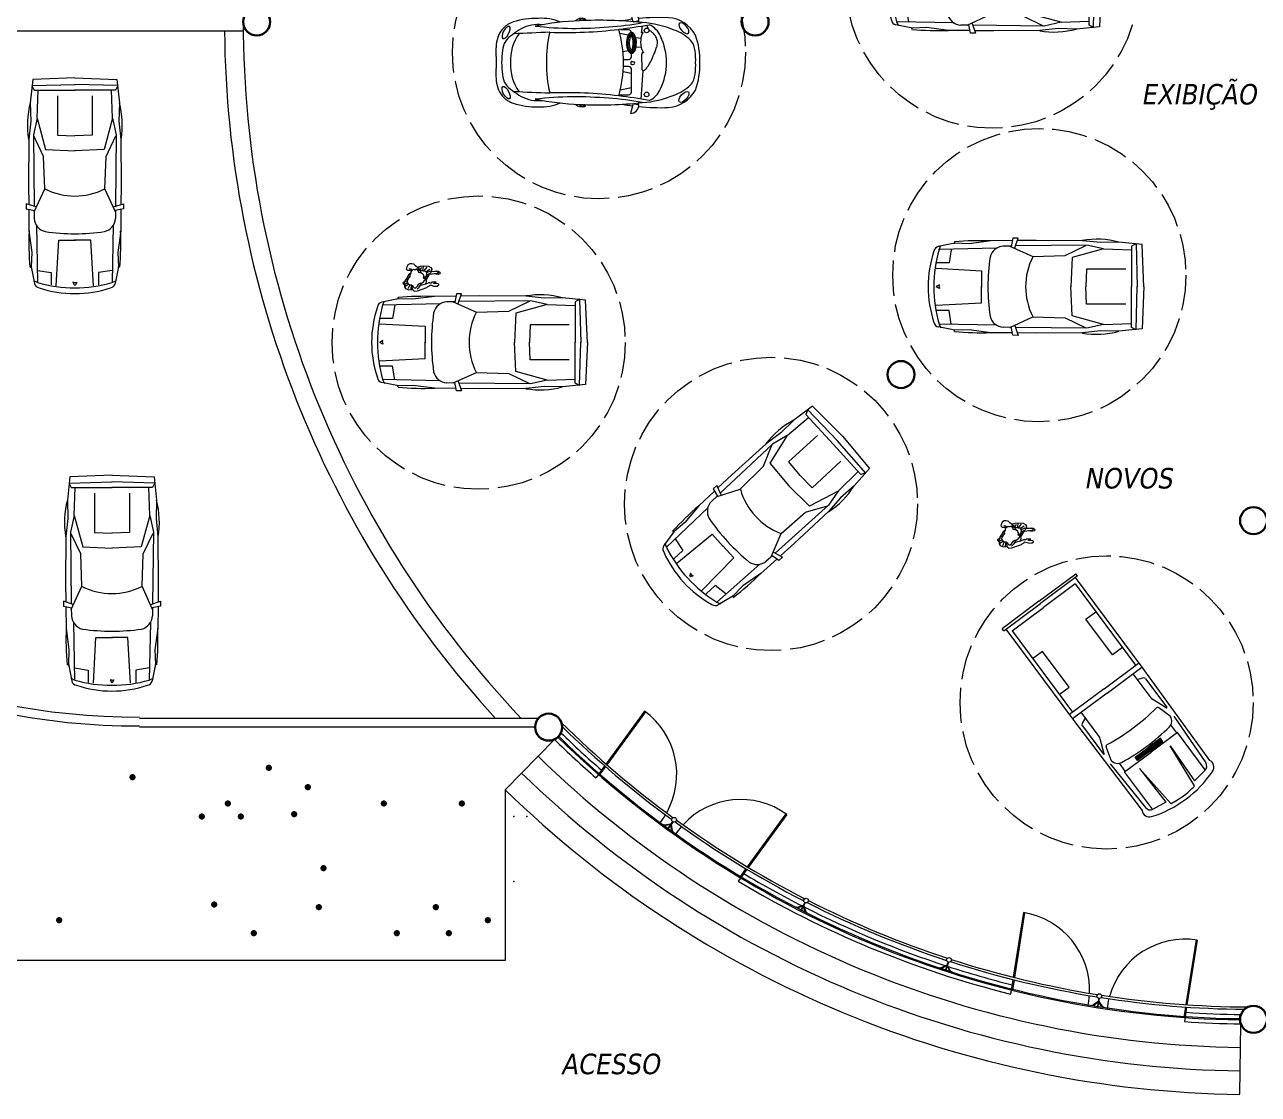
# Model space of a CAD drawing. Header units: millimetres. Extents: x 262 to 370, y -104 to 114.
# Drawn here: x 294.6 to 315.64, y -92.96 to -74.73 of the extents above; entities that cross this region are included whole.
import ezdxf

# ---------------------------------------------------------------- set-up
doc = ezdxf.new("R2010")
doc.units = ezdxf.units.MM
doc.header["$LTSCALE"] = 0.1
doc.linetypes.add('ACAD_ISO02W100', pattern=[15, 12, -3])
doc.layers.get('0').update_dxf_attribs({"lineweight": 9})
for name, color, linetype, lineweight in [('detalles', 2, 'Continuous', 9), ('gruesomarco', 20, 'Continuous', 100), ('letreros y cotas', 6, 'Continuous', 13), ('mobiliario', 3, 'Continuous', 13), ('muros', 4, 'Continuous', 30), ('PROYECCIONES', 7, 'ACAD_ISO02W100', 5)]:
    doc.layers.add(name, color=color, linetype=linetype, lineweight=lineweight)
doc.styles.get("Standard").update_dxf_attribs({"font": 'tahoma.ttf', "oblique": 10, "height": 0.35})

# ---------------------------------------------------------------- blocks, each defined once
blk = doc.blocks.new('Car-p1')
for p, q in [((15.06, 31.13), (3.19, 28.76)), ((3.75, 26.66), (5.09, 29.35)), ((44.88, 27.44), (3.75, 26.66)), ((12.45, 26.69), (10.89, 17)), ((14.87, 32.01), (14.48, 30.69)), ((25.36, 30.74), (15.06, 31.13)), ((40.83, 32.85), (25.36, 30.74)), ((56.17, 32.97), (40.83, 32.85)), ((55.41, 29.06), (49.6, 29)), ((54.24, 29.05), (70.77, 21.5)), ((56.51, 34.73), (55.36, 28.76)), ((60.18, 34.74), (56.51, 34.73)), ((57.8, 27.75), (60.18, 34.74)), ((109.36, 29.65), (58.26, 29.1)), ((73.16, 33.11), (59.59, 33)), ((106.26, 32.88), (73.16, 33.11)), ((93.96, 22.31), (108.65, 29.41)), ((121.36, 26.97), (98.89, 20.91)), ((119.2, 31.54), (106.26, 32.88)), ((121.36, 26.97), (109.36, 29.65)), ((132.34, 31.87), (119.2, 31.54)), ((121.36, 26.97), (141.35, 26.27)), ((148.86, 30.14), (132.34, 31.87)), ((144.67, 30.75), (141.34, 29.06)), ((141.34, 29.06), (141.35, -0.14)), ((144.55, 30.84), (145.33, -0.17)), ((150.11, -0.06), (148.86, 30.14)), ((70.77, 21.5), (93.96, 22.31)), ((98.89, 20.91), (97.9, -0.13)), ((1.56, 13.28), (34.18, 11.44)), ((10.89, 17), (2.13, 16.99)), ((34.18, 11.44), (34.11, -0.42)), ((109.22, 12.49), (108.76, -0.04)), ((137.19, 12.43), (109.22, 12.49)), ((4, 1.39), (1.72, 0.17)), ((3.69, 0.08), (4, 1.39)), ((34.18, -11.44), (34.11, 0.42)), ((98.89, -20.91), (97.9, 0.13)), ((109.22, -12.49), (108.76, 0.04)), ((141.34, -29.06), (141.35, 0.14)), ((144.55, -30.84), (145.33, 0.17)), ((150.11, 0.06), (148.86, -30.14)), ((4, -1.39), (1.72, -0.17)), ((3.69, -0.08), (4, -1.39)), ((1.56, -13.28), (34.18, -11.44)), ((10.89, -17), (2.13, -16.99)), ((12.45, -26.69), (10.89, -17)), ((137.19, -12.43), (109.22, -12.49)), ((54.24, -29.05), (70.77, -21.5)), ((70.77, -21.5), (93.96, -22.31)), ((93.96, -22.31), (108.65, -29.41)), ((121.36, -26.97), (98.89, -20.91)), ((121.36, -26.97), (141.35, -26.27)), ((15.06, -31.13), (3.19, -28.76)), ((3.75, -26.66), (5.09, -29.35)), ((44.88, -27.44), (3.75, -26.66)), ((14.87, -32.01), (14.48, -30.69)), ((25.36, -30.74), (15.06, -31.13)), ((40.83, -32.85), (25.36, -30.74)), ((56.17, -32.97), (40.83, -32.85)), ((55.41, -29.06), (49.6, -29)), ((56.51, -34.73), (55.36, -28.76)), ((60.18, -34.74), (56.51, -34.73)), ((57.8, -27.75), (60.18, -34.74)), ((109.36, -29.65), (58.26, -29.1)), ((73.16, -33.11), (59.59, -33)), ((106.26, -32.88), (73.16, -33.11)), ((119.2, -31.54), (106.26, -32.88)), ((121.36, -26.97), (109.36, -29.65)), ((132.34, -31.87), (119.2, -31.54)), ((148.86, -30.14), (132.34, -31.87)), ((144.67, -30.75), (141.34, -29.06))]:
    blk.add_line(p, q)
for centre, radius, start, end in [((96.64, 0), 96.64, 163.98812, 196.01188), ((3.98, 24.83), 4, 101.30745, 170.89178), ((33.53, -186.2), 219.08, 88.1098, 94.91949), ((50.24, 18.66), 10.37, 93.50969, 166.07198), ((116.26, -29.69), 63.63, 75.35802, 99.19455), ((76.03, 0), 80.15, 161.47438, 198.52562), ((188.94, 0), 150.26, 171.90768, 188.09232), ((113.32, 0), 47.7, 153.37543, 206.62457), ((3.98, -24.83), 4, 189.10822, 258.69255), ((50.24, -18.66), 10.37, 193.92802, 266.49031), ((33.53, 186.2), 219.08, 265.08051, 271.8902), ((116.26, 29.69), 63.63, 260.80545, 284.64198)]:
    blk.add_arc(centre, radius, start, end)
blk = doc.blocks.new('newbp')
at = {"linetype": 'Continuous'}
for p, q in [((-0.912, 0.75), (-0.86, 0.936)), ((-0.912, 0.75), (-1.017, 0.773)), ((-1.002, 0.77), (-1.016, 0.74)), ((-0.877, 0.539), (-0.877, 0.119)), ((-0.877, 0.459), (-0.672, 0.505)), ((-0.652, 0.589), (-0.827, 0.589)), ((-0.892, 0.034), (-0.92, 0.028)), ((-0.876, 0.198), (-0.723, 0.166)), ((-0.827, 0.069), (-0.731, 0.069)), ((-0.892, -0.023), (-0.92, -0.017)), ((-0.91, -0.297), (-0.888, -0.197)), ((-0.899, -0.296), (-0.877, -0.196)), ((-0.822, -0.222), (-0.721, -0.2)), ((-0.877, -0.235), (-0.847, -0.228)), ((-1.064, -0.553), (-1.084, -0.679)), ((-0.904, -0.456), (-0.888, -0.536)), ((-0.893, -0.455), (-0.877, -0.535)), ((-0.869, -0.497), (-0.841, -0.503)), ((-0.817, -0.508), (-0.665, -0.54)), ((-0.912, -0.756), (-1.017, -0.779)), ((-1.002, -0.776), (-1.016, -0.747)), ((-0.912, -0.756), (-0.86, -0.943))]:
    blk.add_line(p, q, dxfattribs=at)
for p, q in [((-1.055, 0.668), (-1.093, 0.141)), ((-1.077, 0.127), (-1.07, -0.16)), ((-0.958, -0.463), (-1.055, -0.455)), ((-0.963, -0.288), (-1.054, -0.293)), ((-0.908, -0.286), (-0.939, -0.287)), ((-0.902, -0.467), (-0.933, -0.465))]:
    blk.add_line(p, q)
for points in [[(-0.731, -0.061), (-0.827, -0.061, 0.414214), (-0.877, -0.111), (-0.877, -0.172)], [(-0.877, -0.556, 0.414214), (-0.827, -0.606), (-0.68, -0.606)]]:
    blk.add_lwpolyline(points, format="xyb", dxfattribs=at)
for points in [[(-0.877, -0.196), (-0.877, -0.235)], [(-0.877, -0.513), (-0.877, -0.535)]]:
    blk.add_lwpolyline(points, dxfattribs=at)
for centre, radius, start, end in [((-0.845, 0.765), 0.172, 94.8358, 177.4105), ((-1.528, 0.227), 0.596, 93.1042, 152.5294), ((-0.943, -1.167), 1.905, 94.045, 112.2344), ((-1.391, -2.848), 3.675, 84.0793, 92.6383), ((-1.049, 0.333), 0.394, 113.5432, 157.7315), ((0.434, 9.601), 9.056, 259.568, 263.1462), ((-0.295, -6.336), 7.112, 86.9826, 96.3138), ((-0.206, 5.111), 4.464, 258.7428, 266.7414), ((-1.391, -2.848), 3.675, 79.4187, 82.3204), ((-0.008, 0.773), 0.0318, 97.347, 181.047), ((-0.005, 0.782), 0.0102, 105.925, 249.0437), ((0.039, 0.659), 0.154, 42.3185, 109.578), ((0.029, 0.665), 0.132, 87.1047, 105.925), ((0.04, 0.731), 0.0661, 63.2181, 93.6483), ((0.061, 0.773), 0.0191, 341.3047, 62.6447), ((-0.187, -4.943), 5.716, 79.1065, 87.3355), ((0.771, -0.039), 0.851, 85.5476, 113.8305), ((0.845, 0.056), 0.642, 61.3785, 96.9532), ((0.88, -0.576), 1.387, 72.3333, 91.7581), ((1.172, 0.342), 0.423, 44.6346, 72.3333), ((-0.825, 0.038), 1.316, 159.343, 181.797), ((-1.416, -0.145), 0.781, 108.4873, 134.9605), ((-0.426, -0.003), 1.099, 153.8158, 180.034), ((-0.827, 0.539), 0.05, 90, 180), ((2.043, -0.084), 2.778, 165.5534, 178.3371), ((0.347, 9.038), 8.487, 263.2731, 271.8915), ((0.142, 7.376), 6.748, 264.8845, 276.3963), ((-1.267, 0.067), 1.956, 357.937, 14.4502), ((-1.575, -60.4), 60.995, 87.30608, 87.93042), ((0.666, -0.272), 1.016, 50.3417, 61.3785), ((0.503, 0.041), 0.848, 357.0193, 35.4395), ((1.145, 0.198), 0.355, 3.2978, 61.4623), ((1.138, 0.302), 0.476, 3.7909, 45.1844), ((-1.713, 0.186), 0.338, 138.9346, 176.4235), ((0.197, 0.166), 1.425, 0.0094, 6.7284), ((-0.688, 0.035), 1.374, 172.7936, 181.5977), ((-0.92, 0.006), 0.0224, 90, 270), ((-0.892, 0.006), 0.0281, 247.3801, 112.6199), ((-0.827, 0.119), 0.05, 180, 270), ((-12.519, -0.99), 14.07, 4.0226, 4.9268), ((1.53, 0.182), 0.0938, 331.033, 350.1956), ((2.084, 0.13), 0.472, 179.1597, 182.63), ((0.778, 0.022), 0.839, 358.2457, 5.8814), ((-0.825, -0.045), 1.316, 178.203, 200.657), ((-0.688, -0.042), 1.374, 178.4023, 187.2064), ((-1.713, -0.193), 0.338, 183.5765, 221.0654), ((-0.426, -0.004), 1.099, 179.966, 206.1842), ((2.043, 0.077), 2.778, 181.6629, 194.4466), ((-1.267, -0.074), 1.956, 345.5498, 2.063), ((0.503, -0.047), 0.848, 324.5605, 2.9807), ((1.145, -0.204), 0.355, 298.5377, 356.7022), ((-12.519, 0.984), 14.07, 355.0732, 355.9774), ((2.084, -0.137), 0.472, 177.37, 180.8403), ((1.53, -0.189), 0.0938, 9.8044, 28.967), ((0.778, -0.029), 0.839, 354.1186, 1.7543), ((0.197, -0.173), 1.425, 353.2716, 359.9906), ((-1.416, 0.138), 0.781, 225.0395, 251.5127), ((1.138, -0.308), 0.476, 314.8156, 356.2091), ((-1.528, -0.234), 0.596, 207.4706, 266.8958), ((-0.943, 1.16), 1.905, 247.7656, 265.955), ((-1.049, -0.34), 0.394, 202.2685, 246.4568), ((0.434, -9.608), 9.056, 96.8538, 100.432), ((-0.206, -5.118), 4.464, 93.2586, 101.2572), ((0.347, -9.044), 8.487, 88.1085, 96.7269), ((0.142, -7.382), 6.748, 83.6037, 95.1155), ((-0.187, 4.936), 5.716, 272.6645, 280.8935), ((-1.575, 60.394), 60.995, 272.06958, 272.69392), ((0.845, -0.062), 0.642, 263.0468, 298.6215), ((0.666, 0.266), 1.016, 298.6215, 309.6583), ((1.172, -0.348), 0.423, 287.6667, 315.3654), ((-1.391, 2.841), 3.675, 267.3617, 275.9207), ((-0.295, 6.329), 7.112, 263.6862, 273.0174), ((-0.845, -0.772), 0.172, 182.5895, 265.1642), ((-1.391, 2.841), 3.675, 277.6796, 280.5813), ((-0.008, -0.779), 0.0318, 178.953, 262.653), ((-0.005, -0.789), 0.0102, 110.9563, 254.075), ((0.039, -0.666), 0.154, 250.422, 317.6815), ((0.029, -0.671), 0.132, 254.075, 272.8953), ((0.04, -0.737), 0.0661, 266.3517, 296.7819), ((0.061, -0.78), 0.0191, 297.3553, 18.6953), ((0.771, 0.032), 0.851, 246.1695, 274.4524), ((0.88, 0.569), 1.387, 268.2419, 287.6667)]:
    blk.add_arc(centre, radius, start, end, dxfattribs=at)
for centre, major_axis, ratio in [((-1.845, 0.63), (-0.083, -0.0937), 0.463754), ((1.432, 0.551), (-0.061, 0.112), 0.405921)]:
    blk.add_ellipse(centre, major_axis=major_axis, ratio=ratio, dxfattribs=at)
for centre in [(-1.157, 0.583), (-1.157, -0.595)]:
    blk.add_ellipse(centre, major_axis=(0, 0.0429), ratio=0.983266, start_param=4.712389, end_param=10.995574)
at = {"linetype": 'Continuous', "extrusion": (0, 0, -1)}
for centre, major_axis, ratio in [((1.432, -0.557), (-0.061, -0.112), 0.405921), ((-1.845, -0.637), (-0.083, 0.0937), 0.463754)]:
    blk.add_ellipse(centre, major_axis=major_axis, ratio=ratio, dxfattribs=at)
for points, knots in [([(-1.077, 0.127), (-1.08, 0.133), (-1.1, 0.15), (-1.144, 0.115), (-1.18, 0.072), (-1.223, -0.001), (-1.273, -0.105), (-1.318, -0.221), (-1.36, -0.328), (-1.36, -0.418), (-1.323, -0.493), (-1.275, -0.55), (-1.223, -0.585), (-1.193, -0.622), (-1.178, -0.647), (-1.165, -0.693)], [0, 0, 0, 0, 0.527288, 1.647451, 3.487558, 5.099073, 7.968657, 12.238313, 14.475187, 16.613757, 18.744202, 20.639343, 22.223389, 23.452731, 24.286529, 24.286529, 24.286529, 24.286529]), ([(-1.064, -0.553), (-1.068, -0.556), (-1.074, -0.561), (-1.09, -0.565), (-1.091, -0.555), (-1.09, -0.549), (-1.084, -0.542), (-1.074, -0.534), (-1.065, -0.513), (-1.054, -0.475), (-1.047, -0.407), (-1.047, -0.336), (-1.059, -0.269), (-1.08, -0.228), (-1.088, -0.195), (-1.105, -0.188), (-1.099, -0.183), (-1.093, -0.18), (-1.084, -0.181), (-1.077, -0.178), (-1.065, -0.181), (-1.07, -0.166), (-1.07, -0.16)], [0, 0, 0, 0, 0.0138597, 0.0278304, 0.0329137, 0.0379971, 0.0465756, 0.0592704, 0.0762214, 0.1105991, 0.1789801, 0.2766959, 0.3173629, 0.3800771, 0.4110544, 0.4160421, 0.4210284, 0.4277212, 0.4387433, 0.4448131, 0.4508005, 0.4694463, 0.4694463, 0.4694463, 0.4694463]), ([(-0.963, -0.295), (-0.965, -0.308), (-0.954, -0.235), (-0.937, -0.215), (-0.911, -0.179), (-0.882, -0.17), (-0.85, -0.176), (-0.829, -0.211), (-0.799, -0.257), (-0.788, -0.322), (-0.788, -0.395), (-0.797, -0.462), (-0.818, -0.517), (-0.844, -0.55), (-0.872, -0.561), (-0.892, -0.557), (-0.911, -0.55), (-0.925, -0.529), (-0.95, -0.494), (-0.965, -0.414), (-0.974, -0.382), (-0.961, -0.282), (-0.963, -0.295)], [0, 0, 0, 0, 0.03969, 0.089634, 0.13125, 0.1542862, 0.1797268, 0.2207266, 0.2680991, 0.3447665, 0.4095645, 0.4843001, 0.541515, 0.5817687, 0.6060665, 0.6262474, 0.6436722, 0.6634686, 0.6988791, 0.7758465, 0.8696394, 0.907731, 0.907731, 0.907731, 0.907731]), ([(-0.938, -0.293), (-0.938, -0.289), (-0.937, -0.284), (-0.935, -0.274), (-0.934, -0.268), (-0.93, -0.253), (-0.928, -0.246), (-0.924, -0.237), (-0.922, -0.235), (-0.918, -0.229), (-0.916, -0.227), (-0.91, -0.219), (-0.906, -0.213), (-0.899, -0.206), (-0.896, -0.203), (-0.892, -0.2), (-0.89, -0.199), (-0.886, -0.197), (-0.884, -0.197), (-0.879, -0.196), (-0.875, -0.196), (-0.871, -0.198), (-0.87, -0.198), (-0.867, -0.199), (-0.865, -0.201), (-0.861, -0.206), (-0.858, -0.209), (-0.853, -0.218), (-0.85, -0.223), (-0.844, -0.232), (-0.841, -0.237), (-0.835, -0.247), (-0.832, -0.253), (-0.827, -0.264), (-0.824, -0.27), (-0.82, -0.282), (-0.819, -0.289), (-0.815, -0.309), (-0.814, -0.323), (-0.812, -0.352), (-0.812, -0.366), (-0.814, -0.41), (-0.818, -0.438), (-0.829, -0.476), (-0.833, -0.486), (-0.84, -0.501), (-0.843, -0.506), (-0.849, -0.516), (-0.852, -0.52), (-0.858, -0.527), (-0.861, -0.529), (-0.867, -0.533), (-0.871, -0.534), (-0.874, -0.535), (-0.875, -0.535), (-0.879, -0.535), (-0.881, -0.534), (-0.885, -0.533), (-0.888, -0.532), (-0.892, -0.531), (-0.894, -0.53), (-0.895, -0.529), (-0.895, -0.529), (-0.896, -0.529), (-0.897, -0.528), (-0.899, -0.526), (-0.9, -0.523), (-0.904, -0.518), (-0.905, -0.516), (-0.908, -0.511), (-0.91, -0.509), (-0.914, -0.503), (-0.917, -0.498), (-0.921, -0.49), (-0.923, -0.486), (-0.926, -0.476), (-0.928, -0.471), (-0.933, -0.456), (-0.935, -0.445), (-0.938, -0.429), (-0.94, -0.423), (-0.942, -0.413), (-0.943, -0.408), (-0.945, -0.395), (-0.946, -0.387), (-0.946, -0.369), (-0.945, -0.363), (-0.945, -0.351), (-0.944, -0.345), (-0.942, -0.326), (-0.94, -0.309), (-0.939, -0.298), (-0.939, -0.296), (-0.938, -0.295), (-0.938, -0.294), (-0.938, -0.293), (-0.938, -0.293), (-0.938, -0.293)], [0.497033, 0.497033, 0.497033, 0.497033, 0.723444, 0.723444, 0.974636, 0.974636, 1.50964, 1.50964, 2.044645, 2.044645, 2.271061, 2.271061, 2.862376, 2.862376, 3.217654, 3.217654, 3.537253, 3.537253, 3.856852, 3.856852, 4.368613, 4.368613, 4.584627, 4.584627, 4.99269, 4.99269, 5.400753, 5.400753, 5.808816, 5.808816, 6.216879, 6.216879, 6.778716, 6.778716, 7.350371, 7.350371, 7.922025, 7.922025, 9.065335, 9.065335, 10.208644, 10.208644, 12.495263, 12.495263, 13.409896, 13.409896, 13.929088, 13.929088, 14.44828, 14.44828, 14.909885, 14.909885, 15.371489, 15.371489, 15.62524, 15.62524, 15.87899, 15.87899, 16.120875, 16.120875, 16.36276, 16.36276, 16.51635, 16.51635, 16.669941, 16.669941, 16.921521, 16.921521, 17.136676, 17.136676, 17.351831, 17.351831, 17.782142, 17.782142, 18.204974, 18.204974, 18.627807, 18.627807, 19.473473, 19.473473, 19.978923, 19.978923, 20.484372, 20.484372, 21.475119, 21.475119, 21.859144, 21.859144, 22.162884, 22.162884, 22.770362, 22.770362, 22.900493, 22.900493, 22.951221, 22.951221, 22.964298, 22.964298, 22.964298, 22.964298]), ([(-0.883, -0.222), (-0.882, -0.225), (-0.88, -0.227), (-0.875, -0.234), (-0.873, -0.239), (-0.867, -0.249), (-0.863, -0.255), (-0.858, -0.266), (-0.856, -0.272), (-0.852, -0.284), (-0.85, -0.291), (-0.847, -0.311), (-0.845, -0.325), (-0.844, -0.354), (-0.844, -0.368), (-0.846, -0.412), (-0.85, -0.44), (-0.86, -0.478), (-0.864, -0.488), (-0.871, -0.503), (-0.874, -0.508), (-0.878, -0.515), (-0.88, -0.517), (-0.881, -0.518)], [5.596292, 5.596292, 5.596292, 5.596292, 5.808816, 5.808816, 6.216879, 6.216879, 6.778716, 6.778716, 7.350371, 7.350371, 7.922025, 7.922025, 9.065335, 9.065335, 10.208644, 10.208644, 12.495263, 12.495263, 13.409896, 13.409896, 13.929088, 13.929088, 14.118229, 14.118229, 14.118229, 14.118229]), ([(-0.904, -0.456), (-0.906, -0.449), (-0.907, -0.442), (-0.91, -0.43), (-0.911, -0.424), (-0.913, -0.414), (-0.914, -0.409), (-0.917, -0.396), (-0.918, -0.388), (-0.917, -0.37), (-0.917, -0.364), (-0.916, -0.352), (-0.916, -0.346), (-0.914, -0.326), (-0.912, -0.31), (-0.91, -0.299), (-0.91, -0.298), (-0.91, -0.297)], [18.939067, 18.939067, 18.939067, 18.939067, 19.473473, 19.473473, 19.978923, 19.978923, 20.484372, 20.484372, 21.475119, 21.475119, 21.859144, 21.859144, 22.162884, 22.162884, 22.770362, 22.770362, 22.871566, 22.871566, 22.871566, 22.871566]), ([(-0.893, -0.455), (-0.895, -0.448), (-0.896, -0.442), (-0.899, -0.429), (-0.9, -0.423), (-0.902, -0.413), (-0.903, -0.408), (-0.906, -0.395), (-0.907, -0.387), (-0.906, -0.369), (-0.906, -0.363), (-0.905, -0.351), (-0.905, -0.345), (-0.903, -0.326), (-0.901, -0.309), (-0.899, -0.298), (-0.899, -0.297), (-0.899, -0.296)], [18.939067, 18.939067, 18.939067, 18.939067, 19.473473, 19.473473, 19.978923, 19.978923, 20.484372, 20.484372, 21.475119, 21.475119, 21.859144, 21.859144, 22.162884, 22.162884, 22.770362, 22.770362, 22.871566, 22.871566, 22.871566, 22.871566])]:
    blk.add_open_spline(points, degree=3, knots=knots)
blk = doc.blocks.new('camio')
at = {"layer": 'mobiliario', "linetype": 'Continuous'}
for p, q in [((63.141, 53.191), (63.141, 53.974)), ((63.186, 53.974), (63.141, 53.974)), ((63.186, 53.974), (63.186, 53.191)), ((63.186, 53.927), (65.088, 53.927)), ((63.272, 53.862), (63.272, 53.191)), ((63.272, 53.862), (65, 53.862)), ((63.862, 53.653), (63.862, 53.862)), ((64.624, 53.862), (64.624, 53.653)), ((65, 53.191), (65, 53.927)), ((65.088, 53.927), (67.054, 53.908)), ((65.089, 53.191), (65.089, 53.927)), ((65.284, 53.863), (65.888, 53.863)), ((66.088, 53.869), (67.045, 53.831)), ((64.624, 53.653), (63.862, 53.653)), ((65.601, 53.743), (65.089, 53.743)), ((65.255, 53.845), (65.21, 53.743)), ((65.891, 53.847), (65.644, 53.751)), ((66.047, 53.818), (65.817, 53.75)), ((66.344, 53.738), (66.174, 53.738)), ((66.344, 53.752), (66.344, 53.191)), ((67.141, 53.752), (66.344, 53.752)), ((67.178, 53.495), (67.143, 53.743)), ((66.25, 53.46), (66.25, 53.191)), ((66.321, 53.46), (66.25, 53.46)), ((66.321, 53.191), (66.321, 53.46)), ((66.452, 53.515), (67.178, 53.495)), ((67.248, 53.439), (66.452, 53.515)), ((63.141, 53.191), (63.141, 52.408)), ((63.186, 52.408), (63.186, 53.191)), ((63.272, 52.52), (63.272, 53.191)), ((65, 53.191), (65, 52.455)), ((65.089, 53.191), (65.089, 52.455)), ((66.25, 52.922), (66.25, 53.191)), ((66.321, 53.191), (66.321, 52.922)), ((66.344, 52.63), (66.344, 53.191)), ((66.321, 52.922), (66.25, 52.922)), ((67.248, 52.943), (66.452, 52.867)), ((66.452, 52.867), (67.178, 52.887)), ((67.178, 52.887), (67.143, 52.639)), ((64.624, 52.729), (63.862, 52.729)), ((63.862, 52.729), (63.862, 52.52)), ((64.624, 52.52), (64.624, 52.729)), ((65.601, 52.639), (65.089, 52.639)), ((65.255, 52.537), (65.21, 52.639)), ((65.891, 52.534), (65.644, 52.631)), ((66.047, 52.564), (65.817, 52.632)), ((66.344, 52.644), (66.174, 52.644)), ((67.141, 52.63), (66.344, 52.63)), ((63.186, 52.408), (63.141, 52.408)), ((63.186, 52.455), (65.088, 52.455)), ((63.272, 52.52), (65, 52.52)), ((65.088, 52.455), (67.054, 52.473)), ((65.284, 52.519), (65.888, 52.519)), ((66.088, 52.513), (67.045, 52.551))]:
    blk.add_line(p, q, dxfattribs=at)
for centre, radius, start, end in [((65.284, 53.832), 0.0318, 90, 155.7345), ((65.888, 53.855), 0.00819, 291.2907, 90), ((67.114, 53.799), 0.125, 19.2533, 118.9117), ((65.601, 53.862), 0.119, 270, 291.2907), ((65.826, 53.72), 0.0318, 106.5243, 188.0963), ((62.11, 53.191), 3.722, 360, 8.0963), ((66.056, 53.788), 0.0318, 84.6876, 106.5243), ((66.046, 53.68), 0.14, 7.996, 84.6876), ((62.565, 53.191), 3.656, 360, 7.996), ((67.041, 53.728), 0.103, 7.9182, 87.73), ((65.372, 53.191), 1.97, 360, 19.2533), ((65.954, 53.191), 1.318, 360, 10.8313), ((62.11, 53.191), 3.722, 351.9037, 360), ((62.565, 53.191), 3.656, 352.004, 360), ((65.372, 53.191), 1.97, 340.7467, 360), ((65.954, 53.191), 1.318, 349.1687, 360), ((65.601, 52.519), 0.119, 68.7093, 90), ((65.826, 52.662), 0.0318, 171.9037, 253.4757), ((66.046, 52.702), 0.14, 275.3123, 352.004), ((67.041, 52.653), 0.103, 272.27, 352.0818), ((65.284, 52.55), 0.0318, 204.2655, 270), ((65.888, 52.527), 0.00819, 270, 68.7093), ((66.056, 52.594), 0.0318, 253.4757, 275.3123), ((67.114, 52.583), 0.125, 241.0883, 340.7467)]:
    blk.add_arc(centre, radius, start, end, dxfattribs=at)
for points in [[(66.321, 53.191), (66.25, 53.191), (66.321, 53.46), (66.25, 53.46)], [(66.321, 53.191), (66.25, 53.191), (66.321, 52.922), (66.25, 52.922)]]:
    blk.add_solid(points, dxfattribs=at)
blk = doc.blocks.new('personasp21')
at = {"color": 0, "linetype": 'ByBlock'}
for p, q in [((-0.177, 0.013), (-0.199, 0.016)), ((-0.161, 0.038), (-0.179, 0.044)), ((-0.162, 0.068), (-0.165, 0.071)), ((0.004, 0.167), (0.011, 0.189)), ((0.02, 0.148), (0.048, 0.196)), ((0.065, 0.137), (0.079, 0.203)), ((0.086, 0.133), (0.138, 0.196)), ((0.121, 0.127), (0.183, 0.167)), ((0.127, 0.035), (0.155, 0.052)), ((0.134, 0.107), (0.199, 0.136)), ((0.138, 0.069), (0.182, 0.089)), ((-0.199, -0.069), (-0.237, -0.097)), ((-0.172, -0.093), (-0.236, -0.13)), ((-0.208, -0.042), (-0.232, -0.045)), ((-0.199, -0.02), (-0.213, -0.01)), ((-0.158, -0.104), (-0.188, -0.171)), ((-0.131, -0.106), (-0.14, -0.175)), ((0.014, -0.12), (0.018, -0.107)), ((0.018, -0.107), (0.03, -0.096)), ((0.03, -0.096), (0.035, -0.092))]:
    blk.add_line(p, q, dxfattribs=at)
for points in [[(0.044, 0.095), (0.023, 0.138), (-0.017, 0.189), (-0.062, 0.222), (-0.09, 0.25), (-0.13, 0.254), (-0.157, 0.257), (-0.189, 0.24), (-0.198, 0.219), (-0.213, 0.185), (-0.216, 0.171), (-0.206, 0.157), (-0.188, 0.145), (-0.154, 0.147), (-0.124, 0.145), (-0.12, 0.152), (-0.134, 0.162), (-0.16, 0.169), (-0.167, 0.164)], [(-0.027, 0.199), (0.025, 0.215), (0.071, 0.222), (0.162, 0.213), (0.205, 0.191), (0.219, 0.162), (0.207, 0.131), (0.195, 0.095), (0.171, 0.068), (0.151, 0.037), (0.13, -0.011)], [(-0.138, 0.096), (-0.178, 0.066), (-0.198, 0.027), (-0.227, -0.015), (-0.251, -0.076), (-0.247, -0.139), (-0.227, -0.168), (-0.178, -0.19), (-0.123, -0.183), (-0.112, -0.175)], [(0.111, -0.089), (0.124, -0.073), (0.128, -0.049), (0.127, -0.015), (0.117, 0.02), (0.128, 0.059), (0.135, 0.083), (0.127, 0.116), (0.107, 0.127), (0.078, 0.128), (0.02, 0.141)], [(0.083, 0.043), (0.087, 0.035), (0.106, 0.025), (0.106, 0.02), (0.09, 0.014), (0.088, 0.006)], [(0.212, 0.13), (0.24, 0.127), (0.274, 0.131), (0.305, 0.134), (0.335, 0.13), (0.357, 0.114), (0.364, 0.097), (0.354, 0.086), (0.327, 0.076), (0.289, 0.079), (0.263, 0.082), (0.226, 0.081), (0.178, 0.075)], [(0.289, 0.13), (0.313, 0.124), (0.332, 0.11), (0.33, 0.097), (0.319, 0.085), (0.299, 0.082), (0.271, 0.083)], [(-0.246, -0.052), (-0.271, -0.066), (-0.275, -0.076), (-0.27, -0.083), (-0.253, -0.09)], [(-0.113, -0.121), (-0.119, -0.144), (-0.117, -0.165), (-0.107, -0.187), (-0.082, -0.21), (-0.027, -0.204), (0.052, -0.178), (0.134, -0.151), (0.147, -0.135), (0.185, -0.113), (0.188, -0.106), (0.21, -0.108), (0.255, -0.123), (0.316, -0.125), (0.32, -0.117), (0.33, -0.116), (0.329, -0.107), (0.339, -0.107), (0.34, -0.097), (0.333, -0.094), (0.33, -0.084), (0.253, -0.079), (0.255, -0.073), (0.277, -0.068), (0.295, -0.065), (0.291, -0.058), (0.257, -0.058), (0.217, -0.059), (0.206, -0.072), (0.189, -0.072), (0.182, -0.062), (0.119, -0.092), (0.051, -0.107), (0.014, -0.121), (0.004, -0.139), (-0.016, -0.162), (-0.033, -0.175)]]:
    blk.add_lwpolyline(points, dxfattribs=at)
blk.add_lwpolyline([(0.104, 0.002), (0.1, 0.002), (0.082, 0.006), (0.079, 0.014), (0.083, 0.033), (0.082, 0.05), (0.075, 0.068), (0.065, 0.078), (0.045, 0.095), (0.014, 0.099), (-0.004, 0.109), (-0.009, 0.128), (-0.031, 0.158), (-0.041, 0.164), (-0.062, 0.152), (-0.079, 0.152), (-0.093, 0.157), (-0.121, 0.14), (-0.14, 0.121), (-0.14, 0.099), (-0.147, 0.079), (-0.158, 0.066), (-0.155, 0.047), (-0.162, 0.024), (-0.177, 0.01), (-0.196, -0.02), (-0.203, -0.045), (-0.188, -0.079), (-0.153, -0.103), (-0.127, -0.101), (-0.105, -0.12), (-0.099, -0.138), (-0.081, -0.155), (-0.055, -0.152), (-0.037, -0.138), (-0.023, -0.123), (-0.009, -0.099), (-0.001, -0.083), (0.021, -0.076), (0.048, -0.075), (0.063, -0.065), (0.078, -0.051), (0.086, -0.037), (0.099, -0.031), (0.107, -0.01), (0.107, 0.006)], close=True, dxfattribs=at)

msp = doc.modelspace()

# ---------------------------------------------------------------- linework, layer by layer
at = {"layer": 'detalles'}
for p, q in [((284.705, -74.83), (298.325, -74.83)), ((305.167, -86.425), (304.512, -87.327)), ((305.183, -86.437), (304.527, -87.34)), ((303.359, -86.55), (296.555, -86.55)), ((303.304, -86.7), (296.555, -86.7)), ((302.793, -87.768), (303.631, -86.909)), ((304.382, -87.506), (304.34, -87.562)), ((304.488, -87.359), (304.394, -87.489)), ((304.503, -87.373), (304.409, -87.503)), ((302.793, -87.768), (302.793, -90.68)), ((307.578, -88.177), (306.921, -89.08)), ((307.594, -88.188), (306.939, -89.09)), ((306.898, -89.112), (306.803, -89.242)), ((306.915, -89.123), (306.821, -89.253)), ((306.809, -89.269), (306.767, -89.326)), ((306.809, -89.269), (306.767, -89.326)), ((311.631, -89.861), (311.457, -90.962)), ((311.651, -89.864), (311.476, -90.967)), ((314.575, -90.327), (314.4, -91.43)), ((314.594, -90.33), (314.42, -91.431)), ((302.793, -90.68), (284.555, -90.68)), ((311.451, -91.002), (311.411, -91.249)), ((311.47, -91.006), (311.442, -91.185)), ((314.394, -91.469), (314.365, -91.648)), ((314.414, -91.471), (314.375, -91.719)), ((314.414, -91.471), (314.375, -91.719)), ((315.323, -92.958), (315.338, -91.758))]:
    msp.add_line(p, q, dxfattribs=at)
for centre, radius, start, end in [((296.555, -74.68), 12, 180, 270), ((315.555, -74.68), 17.23, 180, 223.548), ((296.555, -74.68), 11.85, 180.7253, 270), ((315.555, -74.68), 17.55, 180.4897, 222.5629), ((304.382, -87.506), 1.336, 330.6472, 54), ((315.555, -74.68), 16.92, 225.7285, 228.9139), ((315.555, -74.68), 17.08, 225.7251, 228.9617), ((315.555, -74.68), 17.48, 225.7251, 269.2749), ((315.555, -74.68), 17.88, 225.7251, 269.2749), ((315.555, -74.68), 18.28, 225.7251, 269.2749), ((306.809, -89.269), 1.336, 54, 137.3528), ((304.382, -87.506), 1.336, 321.1912, 328.9208), ((306.809, -89.269), 1.336, 139.0792, 146.8088), ((315.555, -74.68), 16.92, 239.0861, 242.9352), ((315.555, -74.68), 17.08, 239.0383, 255.9617), ((315.555, -74.68), 16.92, 243.0648, 251.9352), ((311.422, -91.18), 1.336, 357.6472, 81), ((314.385, -91.649), 1.336, 81, 164.3528), ((315.555, -74.68), 16.92, 252.0648, 255.9139), ((311.422, -91.18), 1.336, 348.1912, 355.9208), ((314.385, -91.649), 1.336, 166.0792, 173.8088), ((315.555, -74.68), 17.08, 266.0383, 269.2749), ((315.555, -74.68), 16.92, 266.0861, 269.2715)]:
    msp.add_arc(centre, radius, start, end, dxfattribs=at)
for p in [(302.938, -88.221), (303.16, -88.221), (302.938, -89.328)]:
    msp.add_point(p, dxfattribs=at)
at = {"layer": 'gruesomarco'}
for p in [(298.762, -87.395), (296.434, -87.55), (299.425, -87.723), (298.064, -88), (300.723, -88), (302.052, -88), (297.621, -88.221), (298.286, -88.221), (299.196, -88.181), (299.694, -89.101), (297.831, -89.722), (299.615, -89.771), (301.609, -89.771), (295.184, -89.992), (302.495, -89.992), (298.507, -90.214), (300.944, -90.214), (301.831, -90.214)]:
    msp.add_point(p, dxfattribs=at)
at = {"layer": 'mobiliario'}
for p, q in [((305.49, -88.358), (305.485, -88.364)), ((305.613, -88.354), (305.507, -88.37)), ((305.647, -88.308), (305.564, -88.422)), ((305.655, -88.314), (305.572, -88.428)), ((305.622, -88.36), (305.639, -88.466)), ((305.605, -88.365), (305.519, -88.379)), ((305.53, -88.387), (305.525, -88.393)), ((305.568, -88.425), (305.556, -88.441)), ((305.616, -88.449), (305.611, -88.456)), ((305.616, -88.449), (305.611, -88.456)), ((305.613, -88.371), (305.627, -88.458)), ((305.656, -88.478), (305.651, -88.485)), ((307.754, -89.764), (307.75, -89.771)), ((307.875, -89.74), (307.773, -89.774)), ((307.869, -89.753), (307.785, -89.78)), ((307.798, -89.786), (307.794, -89.794)), ((307.841, -89.818), (307.832, -89.836)), ((307.9, -89.69), (307.837, -89.815)), ((307.909, -89.695), (307.846, -89.82)), ((307.877, -89.758), (307.905, -89.841)), ((307.884, -89.745), (307.917, -89.847)), ((307.892, -89.835), (307.889, -89.842)), ((307.892, -89.835), (307.889, -89.842)), ((307.936, -89.857), (307.933, -89.864)), ((310.209, -90.798), (310.207, -90.806)), ((310.326, -90.756), (310.23, -90.805)), ((310.321, -90.77), (310.243, -90.81)), ((310.256, -90.814), (310.254, -90.822)), ((310.343, -90.703), (310.3, -90.836)), ((310.352, -90.706), (310.309, -90.84)), ((310.331, -90.773), (310.371, -90.851)), ((310.335, -90.76), (310.384, -90.855)), ((310.357, -90.847), (310.355, -90.854)), ((310.357, -90.847), (310.355, -90.854)), ((310.404, -90.862), (310.402, -90.869)), ((312.797, -91.436), (312.796, -91.444)), ((312.905, -91.376), (312.818, -91.44)), ((312.903, -91.39), (312.832, -91.442)), ((312.846, -91.444), (312.844, -91.452)), ((312.914, -91.321), (312.892, -91.46)), ((312.897, -91.46), (312.894, -91.48)), ((312.924, -91.323), (312.902, -91.461)), ((312.913, -91.392), (312.964, -91.463)), ((312.915, -91.378), (312.978, -91.465)), ((312.95, -91.461), (312.949, -91.469)), ((312.95, -91.461), (312.949, -91.469)), ((312.999, -91.468), (312.998, -91.476))]:
    msp.add_line(p, q, dxfattribs=at)
for centre in [(305.674, -88.279), (307.923, -89.657), (310.36, -90.667), (312.925, -91.283)]:
    msp.add_circle(centre, 0.04, dxfattribs=at)
for radius, start, end in [(16.79, 225.3181, 233.8819), (17.01, 225.7742, 269.2258), (16.99, 225.7747, 269.2253), (16.83, 225.5248, 233.882), (16.982, 233.6543, 233.8212), (16.83, 234.118, 242.882), (16.79, 234.1181, 242.8819), (16.982, 234.1788, 234.3457), (16.982, 242.6543, 242.8212), (16.982, 243.1788, 243.3457), (16.83, 243.118, 251.882), (16.79, 243.1181, 251.8819), (16.79, 252.1181, 260.8819), (16.982, 251.6543, 251.8212), (16.982, 252.1788, 252.3457), (16.83, 252.118, 260.882), (16.83, 261.118, 269.4752), (16.79, 261.1181, 269.6819), (16.982, 260.6543, 260.8212), (16.982, 261.1788, 261.3457)]:
    msp.add_arc((315.555, -74.68), radius, start, end, dxfattribs=at)
at = {"layer": 'muros'}
for centre in [(298.555, -74.68), (307.055, -74.68), (309.544, -80.69), (315.555, -83.18), (303.534, -86.7), (315.555, -91.68)]:
    msp.add_circle(centre, 0.23, dxfattribs=at)
at = {"layer": 'PROYECCIONES', "ltscale": 0.5}
for centre in [(311.1, -73.993), (304.392, -75.194), (311.901, -78.996), (302.34, -80.146), (307.326, -82.896), (313.05, -86.278)]:
    msp.add_circle(centre, 2.5, dxfattribs=at)

# ---------------------------------------------------------------- block references
at = {"layer": 'letreros y cotas', "rotation": 306.6279623409076}
msp.add_blockref('camio', (231.538, -65.617), dxfattribs=at)
at = {"layer": 'mobiliario', "xscale": 0.02385469622464598, "yscale": 0.02385469622466019, "zscale": 0.02385469622466076}
for p in [(309.378, -74.042), (310.103, -79.193), (300.613, -80.141)]:
    msp.add_blockref('Car-p1', p, dxfattribs=at)
at = {"layer": 'mobiliario'}
for name, p, xscale, yscale, zscale, rotation in [('newbp', (304.133, -75.376), 0.9253338849999864, 0.9253338849999948, 0.9253338849999999, 180), ('Car-p1', (295.453, -79.213), 0.02385469622466019, 0.02385469622466019, 0.02385469622466076, 90), ('Car-p1', (305.906, -84.162), 0.02385469622466756, 0.02385469622466019, 0.02385469622466076, 42.56166168783855), ('Car-p1', (296.086, -85.987), 0.02385469622466019, 0.02385469622466019, 0.02385469622466076, 90)]:
    msp.add_blockref(name, p, dxfattribs=dict(at, xscale=xscale, yscale=yscale, zscale=zscale, rotation=rotation))
for p in [(301.322, -79.058), (311.462, -83.438)]:
    msp.add_blockref('personasp21', p, dxfattribs=at)

# ---------------------------------------------------------------- texts
at = {"layer": 'detalles', "oblique": 10}
for s, p in [('EXIBIÇÃO', (313.637, -76.087)), ('NOVOS', (312.664, -82.632)), ('ACESSO', (303.744, -92.615))]:
    msp.add_text(s, height=0.35, dxfattribs=at).set_placement(p)

doc.saveas('drawing.dxf')
